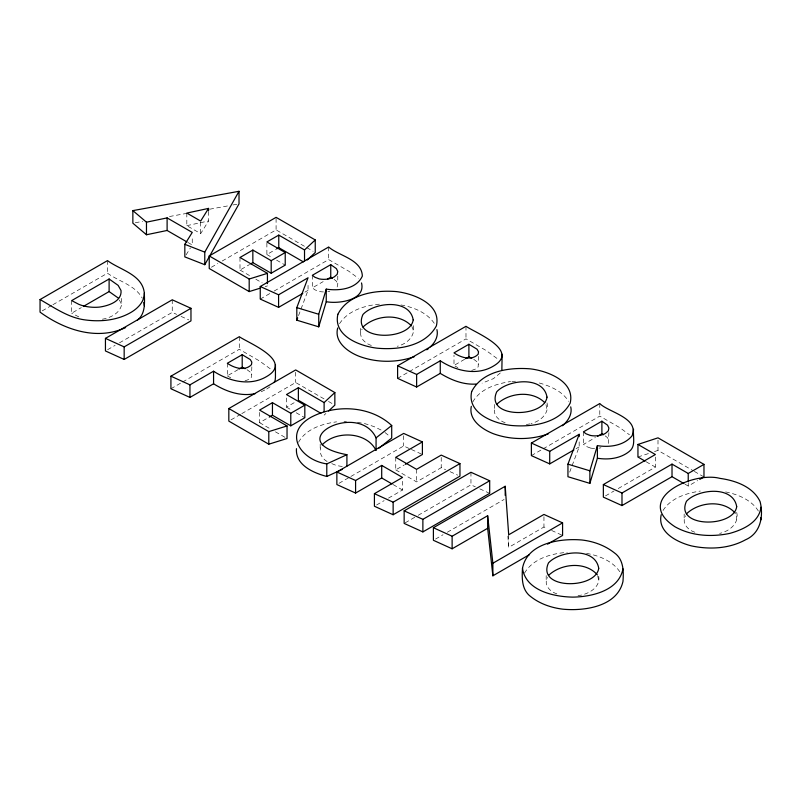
<?xml version="1.0" encoding="UTF-8"?>
<svg xmlns="http://www.w3.org/2000/svg" width="801" height="801" viewBox="0 0 801 801"><rect width="100%" height="100%" fill="white"/><g stroke="black" fill="none" stroke-linecap="round" stroke-linejoin="round"><path stroke-width="0.6" stroke-dasharray="4 3" d="M251.834 366.778L251.464 377.251L249.141 379.344L244.866 380.886M478.527 356.365L478.157 366.838L475.834 368.931L471.559 370.473M327.158 461.516C322.352 458.903 318.948 453.266 320.69 447.769M337.772 276.065L337.772 284.065L337.171 286.918L335.299 288.56M608.299 443.464L608.9 432.6M413.196 325.586C415.859 336.13 406.578 344.11 397.246 346.282M547.003 402.843C549.666 413.376 540.385 421.366 531.053 423.539M598.727 576.279C600.55 585.982 591.058 592.56 582.778 594.692M736.7 512.36C739.493 523.413 729.3 531.343 719.638 533.406M298.543 315.604L308.045 290.342L308.045 283.494M569.671 472.139L579.173 446.888L579.173 438.888M121.211 298.362C124.696 310.868 111.609 318.157 101.196 319.369M371.354 345.441C364.665 343.469 357.426 336.14 362.192 329.011M505.161 422.698C498.983 420.755 491.594 414.177 495.619 407.238M556.885 593.851C550.197 591.879 542.958 584.55 547.724 577.421M694.857 532.224C688.179 530.252 680.93 522.913 685.706 515.794M339.514 323.714C348.415 309.987 366.227 304.981 381.757 303.98M472.77 402.012C480.129 388.695 496.53 383.709 510.678 381.526M524.505 573.166C532.905 558.587 551.478 553.451 567.298 552.39M663.028 510.487C670.837 497.982 686.527 493.156 700.384 491.043M298.523 442.262C305.952 428.845 322.322 423.779 336.61 421.837M186.072 254.908L190.398 247.96M186.823 213.076L186.823 225.652L200.671 233.642L208.56 220.976L208.56 210.693M500.315 372.966L493.436 378.643L482.092 383.158M324.115 415.138L325.907 413.476M266.743 389.056L270.818 386.282M42.193 310.888L51.825 305.331M52.896 304.71L107.494 273.191C118.818 281.451 135.189 285.176 142.298 298.222M71.689 300.595L71.689 313.171L81.312 307.614M211.384 267.264L217.852 263.529M222.167 261.036L276.085 229.907L305.722 247.028M239.99 257.491L239.99 270.067L249.632 264.49M266.883 243.103L266.883 254.538L275.534 249.542M107.594 349.707L115.134 345.351M119.449 342.858L172.245 312.38L176.651 314.382M260.245 299.083L269.867 293.526M274.142 291.063L328.65 259.584L348.785 271.209L358.357 278.277M304.891 292.165L308.045 290.342M323.494 291.924A14.518 8.38 0 0 1 319.289 291.494L314.933 289.842L312.33 287.869L323.173 281.612M170.923 388.755L181.607 382.588M182.668 381.977L239.289 349.286L259.424 360.911L271.038 369.371M227.314 363.284L227.314 375.849L237.947 369.712M230.978 419.874L240.69 414.267M241.762 413.646L295.679 382.518L324.265 399.018M259.584 412.385L259.584 422.668L268.165 417.721M286.488 397.997L286.488 407.138L296.21 401.521M397.606 378.342L408.29 372.175M409.361 371.564L465.982 338.873L486.107 350.498L497.731 358.968M464.64 359.299L453.997 365.446L453.997 355.153M339.013 483.313L349.787 477.096M350.868 476.475L403.664 445.987L410.272 448.991M395.744 457.311L395.744 469.877L404.265 464.95M376.58 504.99L384.15 500.625M388.475 498.122L402.543 490.012L402.543 479.719M395.744 469.877L416.57 481.902L441.221 467.674L445.626 469.676M405.226 522.793L417.081 515.944M418.162 515.323L470.958 484.845L475.363 486.838M531.383 455.619L542.067 449.451M543.138 448.83L599.789 416.12L619.924 427.744L629.486 434.813M576.019 448.71L579.173 446.888M590.427 448.029L586.072 446.377L583.468 444.405L595.383 437.526M435.544 539.063L443.043 534.728M447.328 532.254L504.129 499.454M507.884 536.169L508.695 547.363L543.949 527.008L547.233 528.5M605.476 495.909L613.977 491.003M618.222 488.55L655.388 467.093L655.388 456.8M684.985 484.174L688.229 486.047L697.671 480.59M261.176 391.759L265.632 389.596M637.946 457.011L648.56 453.516M654.457 451.574L658.001 450.412L693.276 470.778M265.161 286.618L267.434 285.907M186.823 225.652L208.56 220.976M135.289 222.738L142.618 221.406M169.462 216.52L186.543 213.416M209.732 209.201L228.035 205.867M232.921 204.976L237.797 204.095M526.287 424.53L529.942 423.889M578.012 595.684L581.666 595.043M511.899 381.446L515.564 381.226M343.989 421.516L346.453 421.416M342.317 466.512L336.57 465.561L331.224 463.409M400.981 304.951C413.777 307.214 427.554 312.841 434.823 324.125M725.626 491.924C738.332 494.467 752.279 500.225 758.917 511.969M586.522 553.361C599.629 555.734 614.067 561.541 620.945 573.606M357.446 422.307L365.496 423.829L374.067 426.623L381.997 430.487M539.343 382.988C550.397 386.152 562.372 391.208 568.63 401.371M551.619 530.482L562.582 535.448M181.056 316.375L188.766 319.879M411.374 449.491L422.397 454.487M450.042 471.669L457.751 475.173M479.769 488.84L488.59 492.845M78.828 316.906L71.689 313.171M306.783 247.639L313.131 251.304M694.347 471.399L703.969 476.955M646.157 461.756L655.388 467.093M266.883 254.538L272.28 257.652M276.595 260.135L285.226 265.121M454.978 366.007L457.912 367.699M239.99 270.067L250.543 276.155M255.829 279.209L262.157 282.863M188.055 242.563L192.25 244.986L192.25 235.844M328.49 401.461L333.787 404.515M286.488 407.138L291.874 410.252M296.19 412.745L304.821 417.721M227.314 375.849L231.219 378.112M393.161 484.595L402.543 490.012M259.584 422.668L271.199 429.376M275.424 431.809L287.038 438.517M384.981 432.51L390.127 436.655M473.701 359.279L477.016 361.762L478.527 364.365M247.018 369.682L250.323 372.175L251.834 374.778M605.176 435.844L607.528 437.716L608.9 440.6M334.047 279.309L336.39 281.181L337.772 284.065M119.299 300.005L121.021 303.088L121.211 306.362M545.982 404.555L547.003 409.691M597.706 575.709L598.727 580.855M411.754 326.327L413.006 329.251L413.196 332.445M736.519 516.024L736.7 519.218M688.229 482.613L688.229 486.047M684.164 513.972L684.164 519.689M658.001 440.129L658.001 450.412M599.789 403.554L599.789 416.12M583.468 431.839L583.468 444.405M546.192 575.609L546.192 581.316M543.949 516.725L543.949 527.008M508.695 534.798L508.695 547.363M494.457 404.445L494.457 410.162M470.958 472.27L470.958 484.845M465.982 326.297L465.982 338.873M441.221 457.391L441.221 467.674M416.57 469.336L416.57 481.902M403.664 435.704L403.664 445.987M360.65 328.34L360.65 332.916M328.65 247.018L328.65 259.584M320.2 444.104L320.2 450.963M312.33 275.304L312.33 287.869M295.679 372.235L295.679 382.518M276.085 218.483L276.085 229.907M239.289 336.71L239.289 349.286M200.671 222.207L200.671 233.642M172.245 299.804L172.245 312.38M107.494 260.615L107.494 273.191M329.862 291.204A14.518 8.38 0 0 1 327.799 291.624M600.99 447.739A14.518 8.38 0 0 1 598.938 448.17M594.632 448.46A14.518 8.38 0 0 1 590.427 448.029"/><path stroke-width="1.2" d="M531.383 443.043L599.789 403.554C607.999 412.074 639.588 417.892 632.019 435.884C623.789 445.797 609.421 447.579 597.386 445.646L589.876 470.808L589.876 483.373L567.949 476.725L567.949 464.159L579.173 434.312L549.716 451.323L531.383 443.043L531.383 455.619L549.716 463.889L573.917 449.922M170.923 376.19L239.289 336.71C248.921 343.289 293.707 360.81 266.743 376.49C249.992 386.563 228.986 381.296 213.567 371.213L189.947 384.86L170.923 376.19L170.923 388.755L189.947 397.426L213.567 383.789C225.902 391.459 240.781 396.855 255.409 393.561M397.606 365.777L465.982 326.297C475.604 332.876 520.4 350.397 493.436 366.077C476.675 376.15 455.679 370.893 440.26 360.8L416.63 374.447L397.606 365.777L397.606 378.342L416.63 387.013L440.26 373.376C450.993 379.964 463.298 384.941 476.104 384.059M501.857 369.942L502.137 354.232M40.05 299.554L107.494 260.615C119.96 269.907 142.598 274.553 144.34 293.176C144.38 301.897 137.682 308.525 130.603 312.61C117.056 320.32 100.956 321.972 85.707 319.989C68.706 317.997 54.528 307.754 40.05 299.554L40.05 312.13C64.29 329.762 96.881 340.936 125.647 327.559M144.34 293.176C144.55 302.478 145.692 313.722 137.402 320.18M337.692 327.979C333.917 342.017 348.065 352.07 359.489 356.435C377.041 362.863 396.895 362.863 414.497 356.615M471.308 406.357C468.395 420.014 482.292 429.336 493.286 433.691C510.848 440.109 530.703 440.119 548.305 433.872M522.492 568.33C527.148 542.848 560.42 538.142 581.967 540.004C593.611 541.346 604.975 545.461 614.237 552.74C623.629 559.278 623.739 571.163 622.978 581.416C617.321 606.597 584.59 611.233 562.853 609.181C551.308 607.759 539.914 603.864 530.723 596.605C521.731 590.017 521.851 578.322 522.492 568.33C525.756 590.687 553.741 596.785 572.785 597.125C591.809 596.855 618.883 590.637 622.978 568.84M661.195 514.753C657.2 532.385 677.466 542.387 691.573 545.932C709.516 549.716 729.19 548.765 745.521 539.794C760.62 533.326 763.784 516.074 760.079 501.546C752.95 486.618 735.308 480.49 719.939 478.377C693.005 471.138 632.45 499.243 675.093 526.828C691.573 536.069 711.498 537.221 729.711 533.406C742.777 529.781 759.238 522.452 760.95 507.213M260.245 286.508L278.588 294.788L308.045 277.777L296.811 307.624L296.811 320.19L318.738 326.838L318.738 314.262L326.247 289.111C338.903 291.073 356.405 289.171 362.352 276.095C361.772 259.344 338.843 255.909 328.65 247.018L260.245 286.508L260.245 299.083L278.588 307.354L302.788 293.386M318.738 326.838L326.247 301.687L326.247 289.111M589.876 483.373L597.386 458.222L597.386 445.646M296.811 320.19L297.682 317.897M274.142 382.367L275.164 380.355L275.444 377.211L275.444 364.635M132.856 210.613L146.473 222.177L167.109 217.902L192.25 232.41L184.831 244.325L184.831 256.901L204.766 264.7L204.766 252.135L239.018 191.299L132.856 210.613L132.856 223.189L146.473 234.753L167.109 230.468L187.013 241.962M204.766 264.7L239.018 203.875L239.018 191.299M208.56 208.4L200.671 221.066L186.823 213.076L208.56 208.4L208.56 210.693M322.152 444.845C336.05 430.297 366.608 431.579 376.07 450.442L376.07 437.867C358.417 399.959 278.998 441.942 346.913 454.698L346.913 466.132M430.247 346.883C435.073 342.718 438.527 336.06 436.915 329.611M562.452 425.752C567.849 421.216 572.585 414.197 570.723 406.858M304.52 261.396L304.52 249.962L315.244 239.95L276.085 217.341L209.231 255.94L209.231 268.505L249.191 291.584L260.595 288.04M307.204 260.035L315.244 252.525L315.244 239.95M324.115 411.714L324.115 402.573L334.848 392.56L295.679 369.942L228.826 408.54L228.826 421.116L268.796 444.195L287.038 438.517L287.038 425.942L259.584 410.092L272.45 402.673L290.783 413.256L304.821 405.156L304.821 417.721L290.783 425.832L272.45 415.238L269.236 417.101M328.59 410.973L334.848 405.126L334.848 392.56M362.963 327.068C375.198 315.304 398.427 312.841 410.983 325.436M496.77 404.315C509.005 392.56 532.234 390.087 544.79 402.693M548.495 575.468C560.94 563.503 585.1 561.07 597.296 574.738M686.477 513.841C698.913 501.867 723.083 499.444 735.268 513.101M376.07 437.867L391.709 425.491C370.513 405.837 336.08 404.034 311.088 417.241C282.413 433.251 300.796 460.054 326.788 463.899L346.913 454.698M379.003 448.119L391.709 438.057L391.709 425.491M426.753 349.787L428.645 348.495M529.341 554.703L492.875 575.809L492.875 563.243L562.582 522.883L562.582 535.448L547.564 544.149M109.106 278.998L71.689 300.595L78.828 304.34A27.675 15.98 0 0 0 99.194 307.123C108.015 305.942 122.062 301.597 121.021 290.513L118.147 285.376L109.106 278.998L109.106 291.574L83.454 306.382M250.703 263.869L252.846 262.638L271.189 273.221L285.226 265.121L285.226 252.545L271.189 260.655L252.846 250.062L239.99 257.491L267.434 273.341L267.434 283.624M304.52 249.962L278.768 235.104L266.883 241.962L285.226 252.545M105.442 338.382L172.245 299.804L190.968 308.305L190.968 320.881L124.165 359.449L105.442 350.948L105.442 338.382L124.165 346.883L190.968 308.305M276.605 248.921L278.768 247.669L303.449 261.917M330.753 264.66L312.33 275.304L314.933 277.266L319.289 278.918A14.518 8.38 0 0 0 334.367 276.806L337.171 274.353L337.772 271.489L336.39 268.615L330.753 264.66L330.753 277.236L327.509 279.108M242.202 354.683L227.314 363.284C234.122 367.989 244.876 371.484 251.464 364.675L251.834 362.202L250.323 359.599L242.202 354.683L242.202 367.259L239.008 369.101M324.115 402.573L298.373 387.704L286.488 394.563L304.821 405.156M468.895 344.27L453.997 352.871C460.815 357.576 471.559 361.081 478.157 354.262L478.527 351.799L477.016 349.196L468.895 344.27L468.895 356.845L465.701 358.688M392.12 483.994L381.707 477.977L355.584 493.056L336.861 484.555L336.861 471.989L403.664 433.421L422.397 441.922L422.397 454.487L405.336 464.34M336.861 471.989L355.584 480.49L381.707 465.411L402.543 477.436L374.417 493.676L374.417 506.242L393.141 514.743L459.954 476.174L459.954 463.599L441.221 455.108L416.57 469.336L395.744 457.311L422.397 441.922M374.417 493.676L393.141 502.177L459.954 463.599M404.155 510.838L470.958 472.27L489.691 480.77L489.691 493.336L422.878 531.914L404.155 523.413L404.155 510.838L422.878 519.338L489.691 480.77M590.427 435.454A14.518 8.38 0 0 0 605.496 433.341L608.299 430.888L608.9 428.024L607.528 425.151L601.891 421.196L583.468 431.839L586.072 433.812L590.427 435.454M433.401 527.729L452.124 536.229L487.659 515.714L487.659 528.28L452.124 548.795L433.401 540.295L433.401 527.729L505.201 486.267L508.695 534.798L543.949 514.442L562.582 522.883M597.556 436.275L601.891 433.772L603.564 434.733M683.904 483.554L672.019 476.685L621.987 505.571L603.353 497.131L603.353 484.565L655.388 454.517L637.946 444.445L637.946 457.011L645.125 461.166M603.353 484.565L621.987 493.005L672.019 464.119L688.229 473.471L703.969 464.38L703.969 476.955L699.774 479.378M296.46 448.66C295.219 465.101 313.541 472.98 326.788 476.465L342.448 469.316M637.946 444.445L658.001 437.837L703.969 464.38M209.231 255.94L249.191 279.018L267.434 273.341M228.826 408.54L268.796 431.619L287.038 425.942M326.247 301.687C338.102 304.07 365.987 300.405 361.521 282.943M597.386 458.222C608.239 459.994 620.304 458.613 629.125 451.554C636.274 446.277 632.72 436.645 633.541 429.226M296.811 307.624L318.738 314.262M567.949 464.159L589.876 470.808M184.831 244.325L204.766 252.135M468.895 356.845L471.779 358.297M242.202 367.259L245.096 368.71M330.753 277.236L332.425 278.197M320.901 413.286L298.373 400.28L298.373 387.704M109.106 291.574L118.147 297.952M143.759 302.448L144.34 305.742M760.6 517.516L760.95 519.789M487.659 515.714L492.875 563.243M487.659 528.28L492.875 575.809M688.229 473.471L688.229 481.471M672.019 464.119L672.019 476.685M621.987 493.005L621.987 505.571M601.891 421.196L601.891 433.772M579.173 434.312L579.173 436.595M549.716 451.323L549.716 463.889M505.201 486.267L505.201 495.408M452.124 536.229L452.124 548.795M440.26 360.8L440.26 373.376M422.878 519.338L422.878 531.914M416.63 374.447L416.63 387.013M393.141 502.177L393.141 514.743M381.707 465.411L381.707 477.977M355.584 480.49L355.584 493.056M326.788 463.899L326.788 476.465M290.783 413.256L290.783 425.832M278.768 235.104L278.768 247.669M278.588 294.788L278.588 307.354M272.45 402.673L272.45 415.238M271.189 260.655L271.189 273.221M268.796 431.619L268.796 444.195M252.846 250.062L252.846 262.638M249.191 279.018L249.191 291.584M213.567 371.213L213.567 383.789M189.947 384.86L189.947 397.426M167.109 217.902L167.109 230.468M146.473 222.177L146.473 234.753M124.165 346.883L124.165 359.449M337.872 314.282C332.906 336.07 360.13 346.262 377.321 348.205C398.407 350.117 425.211 346.252 436.365 325.917C441.561 304.1 413.656 293.597 396.435 291.594C375.539 289.882 348.435 293.727 337.872 314.282M471.679 391.529C466.713 413.316 493.937 423.519 511.118 425.451C532.204 427.374 559.018 423.509 570.172 403.173C575.358 381.356 547.463 370.853 530.232 368.85C509.346 367.128 482.242 370.983 471.679 391.529M413.196 319.869C410.232 341.196 350.648 341.266 362.963 314.493C374.227 302.227 409.621 298.403 413.196 319.869M547.003 397.126C544.039 418.442 484.455 418.522 496.77 391.749C508.034 379.484 543.428 375.659 547.003 397.126M598.727 568.279C595.774 589.596 536.179 589.676 548.495 562.903C559.759 550.637 595.163 546.813 598.727 568.279M736.7 506.653C733.746 527.969 674.152 528.049 686.477 501.266C697.731 489 733.135 485.176 736.7 506.653"/></g></svg>
